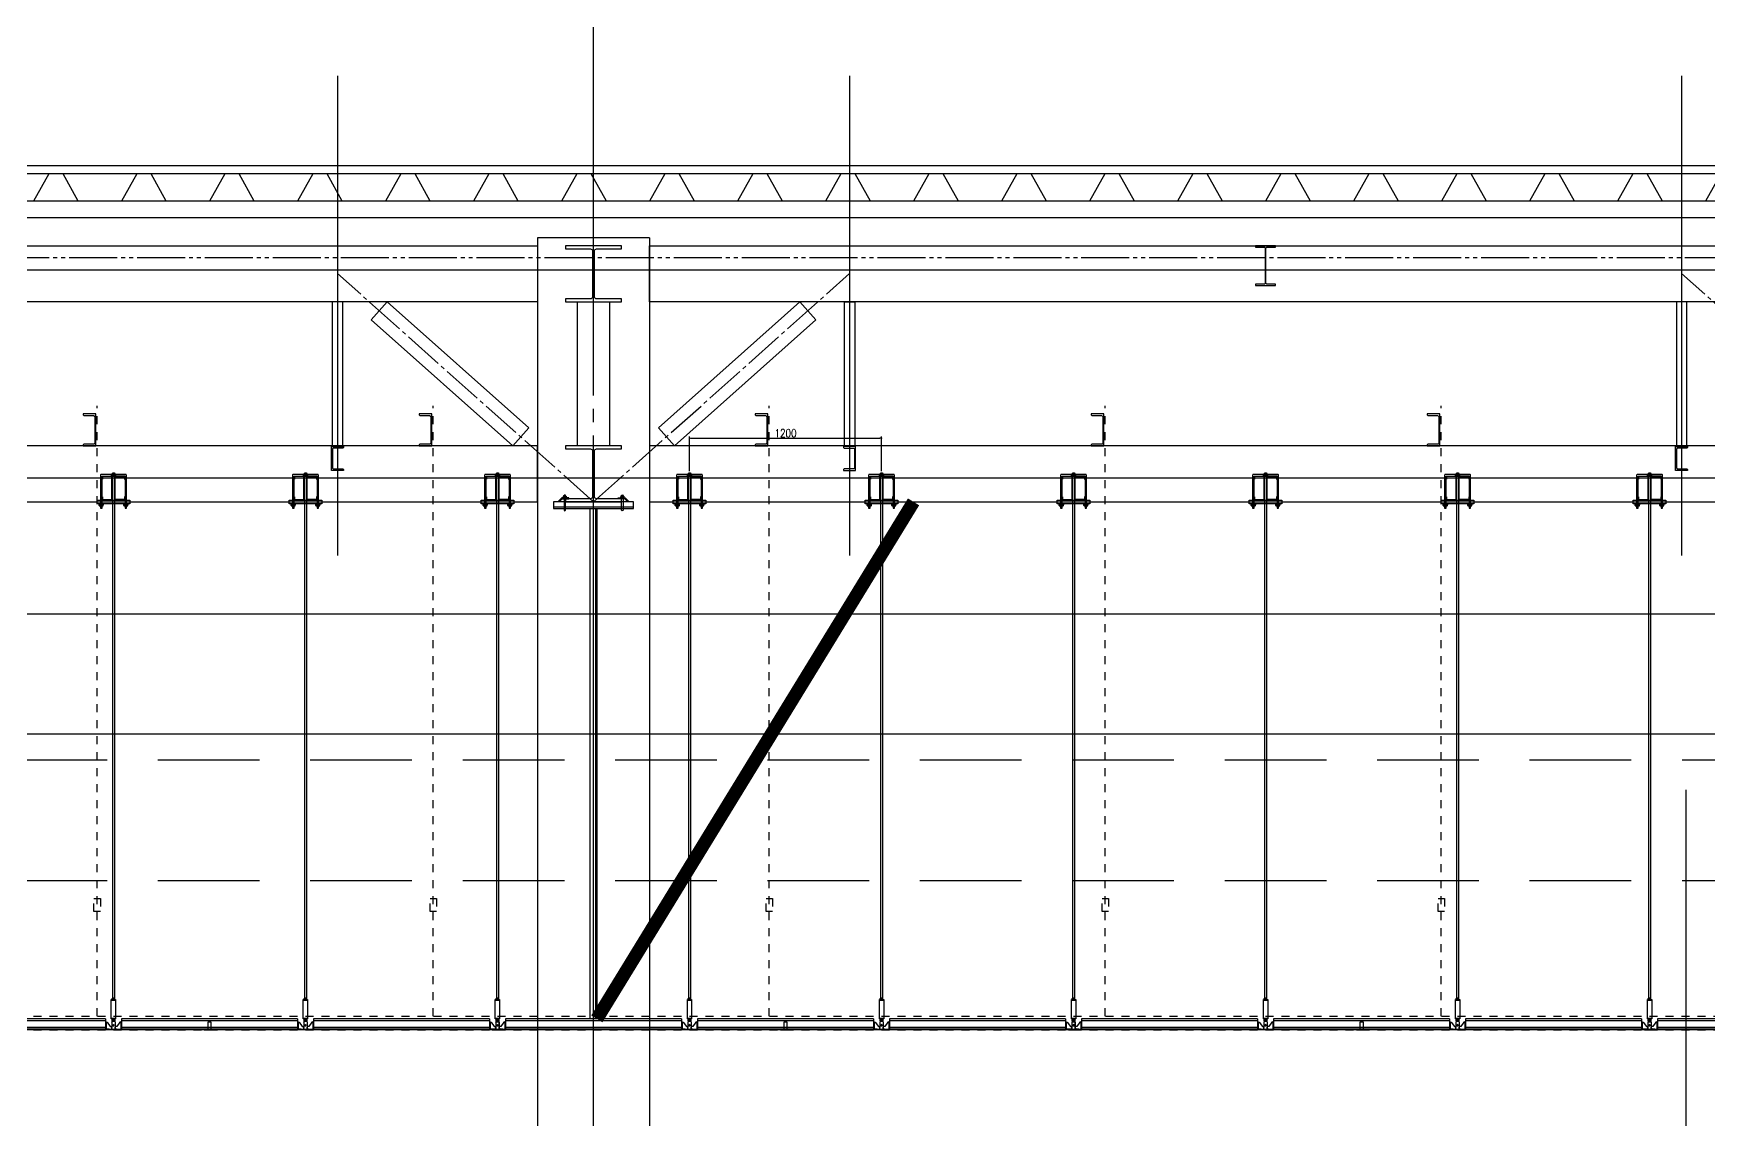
# Model space of a CAD drawing. Header units: millimetres. Extents: x -32710 to 654186, y -254124 to 420220.
# Drawn here: x 235700 to 246168, y 400639 to 407428 of the extents above; entities that cross this region are included whole.
import ezdxf
from ezdxf.xclip import XClip

# ---------------------------------------------------------------- set-up
doc = ezdxf.new("R2010")
doc.units = ezdxf.units.MM
doc.header["$LTSCALE"] = 1000
for name, pattern in [('TPH12-SEC-@E$0$CENTERK0', [0.65, 0.5, -0.05, 0.05, -0.05]), ('TPH12-SEC-@E$0$CENTERK5', [6.916, 6.667, -0.083, 0.083, -0.083]), ('TPH12-SEC-@E$0$DOTK1', [0.1, 0.05, -0.05]), ('TPH12-SEC-@E$0$PHANTOMK1', [1.415, 1, -0.083, 0.083, -0.083, 0.083, -0.083]), ('YFM1P-長$0$HIDDEN', [9.525, 6.35, -3.175]), ('YFSHI-02(E-LINE)$0$HIDDEN', [0.3, 0.2, -0.1])]:
    doc.linetypes.add(name, pattern=pattern)
for name, color, linetype in [('M-HVAC-CMDUCT', 150, 'Continuous'), ('TPH12-SEC-@E$0$$FFU', 252, 'TPH12-SEC-@E$0$DOTK1'), ('TPH12-SEC-@E$0$H-SIN', 252, 'TPH12-SEC-@E$0$CENTERK5'), ('TPH12-SEC-@E$0$HATCH', 252, 'Continuous'), ('TPH12-SEC-@E$0$SIAGE1', 252, 'Continuous'), ('TPH12-SEC-@E$0$SIAGE3', 252, 'Continuous'), ('TPH12-SEC-@E$0$STEEL2', 252, 'Continuous'), ('TPH12-SEC-@E$0$STEEL3', 252, 'Continuous'), ('TPH12-SEC-@E$0$SUGATA2', 252, 'Continuous'), ('TPH12-SEC-@E$0$SUGATA3', 252, 'Continuous'), ('YFM1P-長$0$M-FOUN', 252, 'Continuous'), ('YFSHI-02(E-LINE)$0$SH-DIM', 2, 'Continuous'), ('YFSHI-02(E-LINE)$0$SH-LINE-10', 10, 'Continuous'), ('YFSHI-02(E-LINE)$0$SH-LINE-130', 130, 'Continuous'), ('YFSHI-02(E-LINE)$0$SH-LINE-82', 82, 'Continuous')]:
    doc.layers.add(name, color=color, linetype=linetype)
doc.styles.add('YFSHI-02(E-LINE)$0$AA-TXT', font='simplex.shx', dxfattribs={"width": 0.8, "bigfont": 'CHINA.shx'})
doc.dimstyles.new('YFSHI-02(E-LINE)$0$20-dim', dxfattribs={"dimscale": 20, "dimtxt": 0.25, "dimasz": 0.1, "dimexe": 0.1, "dimexo": 0.1, "dimgap": 0.05, "dimtad": 1, "dimdec": 0, "dimlfac": 10, "dimdsep": 46, "dimtxsty": 'YFSHI-02(E-LINE)$0$AA-TXT', "dimblk": 'YFSHI-02(E-LINE)$0$_Dot', "dimcen": 2, "dimclrd": 256, "dimclre": 256, "dimclrt": 3, "dimadec": 0, "dimazin": 0, "dimtfac": 1, "dimtdec": 0, "dimtix": 1, "dimtmove": 2, "dimatfit": 3, "dimldrblk": 'YFSHI-02(E-LINE)$0$_Dot', "dimfxl": 1, "dimtvp": 1, "dimtolj": 1, "dimtzin": 0, "dimarcsym": 0})

# ---------------------------------------------------------------- blocks, each defined once
blk = doc.blocks.new('TPH12-SEC-@E')
at = {"layer": 'DEFPOINTS'}
for p, q in [((237600, 407164.1), (237600, 404164.1)), ((240800, 407164.1), (240800, 404164.1)), ((246000, 407164.1), (246000, 404164.1)), ((230800, 405950), (239200, 405950)), ((239200, 405950), (247600, 405950)), ((230800, 404650), (239200, 404650)), ((239200, 404650), (247600, 404650))]:
    blk.add_line(p, q, dxfattribs=at)
at = {"layer": 'TPH12-SEC-@E$0$$FFU'}
for p, q in [((236098, 401285), (236098, 405100)), ((238198, 401285), (238198, 405100)), ((240298, 401285), (240298, 405100)), ((242398, 401285), (242398, 405100)), ((244498, 401285), (244498, 405100)), ((180200, 401285), (268400, 401285)), ((180200, 401200), (268400, 401200))]:
    blk.add_line(p, q, dxfattribs=at)
for points in [[(236078, 401940), (236078, 402020), (236078, 402020), (236118, 402020), (236118, 401940)], [(238178, 401940), (238178, 402020), (238178, 402020), (238218, 402020), (238218, 401940)], [(240278, 401940), (240278, 402020), (240278, 402020), (240318, 402020), (240318, 401940)], [(242378, 401940), (242378, 402020), (242378, 402020), (242418, 402020), (242418, 401940)], [(244478, 401940), (244478, 402020), (244478, 402020), (244518, 402020), (244518, 401940)], [(236767.5, 401200), (236832.5, 401200), (236832.5, 401203), (236811, 401203), (236811, 401248), (236789, 401248), (236789, 401203), (236767.5, 401203)], [(238567.5, 401200), (238632.5, 401200), (238632.5, 401203), (238611, 401203), (238611, 401248), (238589, 401248), (238589, 401203), (238567.5, 401203)], [(240367.5, 401200), (240432.5, 401200), (240432.5, 401203), (240411, 401203), (240411, 401248), (240389, 401248), (240389, 401203), (240367.5, 401203)], [(242167.5, 401200), (242232.5, 401200), (242232.5, 401203), (242211, 401203), (242211, 401248), (242189, 401248), (242189, 401203), (242167.5, 401203)], [(243967.5, 401200), (244032.5, 401200), (244032.5, 401203), (244011, 401203), (244011, 401248), (243989, 401248), (243989, 401203), (243967.5, 401203)], [(245767.5, 401200), (245832.5, 401200), (245832.5, 401203), (245811, 401203), (245811, 401248), (245789, 401248), (245789, 401203), (245767.5, 401203)]]:
    blk.add_lwpolyline(points, close=True, dxfattribs=at)
at = {"layer": 'TPH12-SEC-@E$0$H-SIN'}
blk.add_line((239200, 377500), (239200, 414000), dxfattribs=at)
at = {"layer": 'TPH12-SEC-@E$0$HATCH'}
for points in [[(237811.3, 405638.1), (238694.9, 404850), (238794.7, 404961.9), (237911.1, 405750)], [(240588.7, 405638.1), (239705.1, 404850), (239605.3, 404961.9), (240488.9, 405750)]]:
    blk.add_lwpolyline(points, close=True, dxfattribs=at)
at = {"layer": 'TPH12-SEC-@E$0$SIAGE1'}
for points in [[(236250, 406380), (235980, 406380), (235885, 406550), (235795, 406550), (235700, 406380)], [(236800, 406380), (236530, 406380), (236435, 406550), (236345, 406550), (236250, 406380)], [(237350, 406380), (237080, 406380), (236985, 406550), (236895, 406550), (236800, 406380)], [(237900, 406380), (237630, 406380), (237535, 406550), (237445, 406550), (237350, 406380)], [(238450, 406380), (238180, 406380), (238085, 406550), (237995, 406550), (237900, 406380)], [(239000, 406380), (238730, 406380), (238635, 406550), (238545, 406550), (238450, 406380)], [(239550, 406380), (239280, 406380), (239185, 406550), (239095, 406550), (239000, 406380)], [(240100, 406380), (239830, 406380), (239735, 406550), (239645, 406550), (239550, 406380)], [(240650, 406380), (240380, 406380), (240285, 406550), (240195, 406550), (240100, 406380)], [(241200, 406380), (240930, 406380), (240835, 406550), (240745, 406550), (240650, 406380)], [(241750, 406380), (241480, 406380), (241385, 406550), (241295, 406550), (241200, 406380)], [(242300, 406380), (242030, 406380), (241935, 406550), (241845, 406550), (241750, 406380)], [(242850, 406380), (242580, 406380), (242485, 406550), (242395, 406550), (242300, 406380)], [(243400, 406380), (243130, 406380), (243035, 406550), (242945, 406550), (242850, 406380)], [(243950, 406380), (243680, 406380), (243585, 406550), (243495, 406550), (243400, 406380)], [(244500, 406380), (244230, 406380), (244135, 406550), (244045, 406550), (243950, 406380)], [(245050, 406380), (244780, 406380), (244685, 406550), (244595, 406550), (244500, 406380)], [(245600, 406380), (245330, 406380), (245235, 406550), (245145, 406550), (245050, 406380)], [(246150, 406380), (245880, 406380), (245785, 406550), (245695, 406550), (245600, 406380)], [(246700, 406380), (246430, 406380), (246335, 406550), (246245, 406550), (246150, 406380)]]:
    blk.add_lwpolyline(points, dxfattribs=at)
at = {"layer": 'TPH12-SEC-@E$0$SIAGE3'}
blk.add_line((272935, 406380), (180300, 406380), dxfattribs=at)
at = {"layer": 'TPH12-SEC-@E$0$STEEL2'}
for points in [[(239375, 406100), (239025, 406100), (239025, 406081), (239181, 406081, -0.4142136), (239194, 406068), (239194, 405782, -0.4142136), (239181, 405769), (239025, 405769), (239025, 405750), (239375, 405750), (239375, 405769), (239219, 405769, -0.4142136), (239206, 405782), (239206, 406068, -0.4142136), (239219, 406081), (239375, 406081)], [(243462, 406100), (243338, 406100), (243338, 406092), (243389.5, 406092, -0.4142136), (243397.5, 406084), (243397.5, 405868, -0.4142136), (243389.5, 405860), (243338, 405860), (243338, 405852), (243462, 405852), (243462, 405860), (243410.5, 405860, -0.4142136), (243402.5, 405868), (243402.5, 406084, -0.4142136), (243410.5, 406092), (243462, 406092)], [(236090, 405050), (236010, 405050), (236010, 405046.5, 0.4142136), (236017.5, 405039), (236075, 405039, -0.4142136), (236082.5, 405031.5), (236082.5, 404868.5, -0.4142136), (236075, 404861), (236017.5, 404861, 0.4142136), (236010, 404853.5), (236010, 404850), (236090, 404850)], [(238190, 405050), (238110, 405050), (238110, 405046.5, 0.4142136), (238117.5, 405039), (238175, 405039, -0.4142136), (238182.5, 405031.5), (238182.5, 404868.5, -0.4142136), (238175, 404861), (238117.5, 404861, 0.4142136), (238110, 404853.5), (238110, 404850), (238190, 404850)], [(240290, 405050), (240210, 405050), (240210, 405046.5, 0.4142136), (240217.5, 405039), (240275, 405039, -0.4142136), (240282.5, 405031.5), (240282.5, 404868.5, -0.4142136), (240275, 404861), (240217.5, 404861, 0.4142136), (240210, 404853.5), (240210, 404850), (240290, 404850)], [(242390, 405050), (242310, 405050), (242310, 405046.5, 0.4142136), (242317.5, 405039), (242375, 405039, -0.4142136), (242382.5, 405031.5), (242382.5, 404868.5, -0.4142136), (242375, 404861), (242317.5, 404861, 0.4142136), (242310, 404853.5), (242310, 404850), (242390, 404850)], [(244490, 405050), (244410, 405050), (244410, 405046.5, 0.4142136), (244417.5, 405039), (244475, 405039, -0.4142136), (244482.5, 405031.5), (244482.5, 404868.5, -0.4142136), (244475, 404861), (244417.5, 404861, 0.4142136), (244410, 404853.5), (244410, 404850), (244490, 404850)], [(237562.5, 404846), (237637.5, 404846), (237637.5, 404842.5, -0.4142136), (237631, 404836), (237575.5, 404836, 0.4142136), (237569, 404829.5), (237569, 404712.5, 0.4142136), (237575.5, 404706), (237631, 404706, -0.4142136), (237637.5, 404699.5), (237637.5, 404696), (237562.5, 404696)], [(239375, 404850), (239025, 404850), (239025, 404831), (239181, 404831, -0.4142136), (239194, 404818), (239194, 404532, -0.4142136), (239181, 404519), (239025, 404519), (239025, 404500), (239375, 404500), (239375, 404519), (239219, 404519, -0.4142136), (239206, 404532), (239206, 404818, -0.4142136), (239219, 404831), (239375, 404831)], [(240837.5, 404846), (240762.5, 404846), (240762.5, 404842.5, 0.4142136), (240769, 404836), (240824.5, 404836, -0.4142136), (240831, 404829.5), (240831, 404712.5, -0.4142136), (240824.5, 404706), (240769, 404706, 0.4142136), (240762.5, 404699.5), (240762.5, 404696), (240837.5, 404696)], [(245962.5, 404846), (246037.5, 404846), (246037.5, 404842.5, -0.4142136), (246031, 404836), (245975.5, 404836, 0.4142136), (245969, 404829.5), (245969, 404712.5, 0.4142136), (245975.5, 404706), (246031, 404706, -0.4142136), (246037.5, 404699.5), (246037.5, 404696), (245962.5, 404696)]]:
    blk.add_lwpolyline(points, format="xyb", close=True, dxfattribs=at)
at = {"layer": 'TPH12-SEC-@E$0$STEEL3'}
for p, q in [((238850, 406150), (238850, 396700)), ((239550, 406150), (238850, 406150)), ((239550, 406150), (239550, 396700))]:
    blk.add_line(p, q, dxfattribs=at)
at = {"layer": 'TPH12-SEC-@E$0$STEEL3', "linetype": 'TPH12-SEC-@E$0$PHANTOMK1', "ltscale": 0.3}
for p, q in [((239194, 406025), (235002.5, 406025)), ((243397.5, 406025), (239206, 406025)), ((247594, 406025), (243402.5, 406025))]:
    blk.add_line(p, q, dxfattribs=at)
at = {"layer": 'TPH12-SEC-@E$0$STEEL3', "linetype": 'TPH12-SEC-@E$0$CENTERK0', "ltscale": 0.5}
for p, q in [((239200, 404500), (237600, 405927)), ((239200, 404500), (240800, 405927)), ((247600, 404500), (246000, 405927))]:
    blk.add_line(p, q, dxfattribs=at)
at = {"layer": 'TPH12-SEC-@E$0$STEEL3'}
for points in [[(238850, 405750), (222750, 405750), (222750, 406100), (238850, 406100)], [(255650, 405750), (239550, 405750), (239550, 406100), (255650, 406100)], [(237632.5, 404850), (237632.5, 405750), (237567.5, 405750), (237567.5, 404850)], [(239100, 404850), (239100, 405750), (239300, 405750), (239300, 404850)], [(240767.5, 404850), (240767.5, 405750), (240832.5, 405750), (240832.5, 404850)], [(246032.5, 404850), (246032.5, 405750), (245967.5, 405750), (245967.5, 404850)], [(238850, 404850), (222750, 404850), (222750, 404500), (238850, 404500)], [(255650, 404850), (239550, 404850), (239550, 404500), (255650, 404500)]]:
    blk.add_lwpolyline(points, close=True, dxfattribs=at)
at = {"layer": 'TPH12-SEC-@E$0$SUGATA2'}
blk.add_line((272950, 406275), (180300, 406275), dxfattribs=at)
at = {"layer": 'TPH12-SEC-@E$0$SUGATA3'}
for p, q in [((272800, 406600), (180865, 406600)), ((272800, 406550), (180865, 406550))]:
    blk.add_line(p, q, dxfattribs=at)
blk = doc.blocks.new('YFSHI-02(E-LINE)$0$CEILING-A')
for p, q in [((-110, 6.8), (-110, 0)), ((-110, 6.8), (0, 6.8)), ((-110, 5.6), (0, 5.6)), ((-110, 1.5), (0, 1.5)), ((-110, 0.3), (0, 0.3)), ((-110, 0), (0, 0)), ((0, 6.8), (0, 0))]:
    blk.add_line(p, q)
blk = doc.blocks.new('YFSHI-02(E-LINE)$0$1')
for p, q in [((0.45, 5.1), (0, 5.1)), ((0, 5.1), (0, 0)), ((9.4, 0.33), (0, 0.33)), ((0, 0.25), (5.68, 0.25)), ((0, 0), (10, 0)), ((0.45, 4.8), (0.45, 5.1)), ((0.45, 4.8), (1.05, 4.8)), ((0.45, 4.8), (0.45, 0.28)), ((1.05, 4.8), (3, 2.05)), ((2.2, 0), (5, 0)), ((3, 2.05), (3.95, 2.05)), ((3.95, 1.55), (3.75, 0.88)), ((3.75, 0.88), (3.95, 0.88)), ((3.75, 0.88), (3.75, 0.25)), ((3.95, 4.8), (3.95, 2.05)), ((3.95, 2.05), (3.95, 1.55)), ((3.95, 0.88), (3.95, 1.55)), ((3.95, 0.88), (3.95, 0.45)), ((4.25, 5.1), (5.75, 5.1)), ((10, 0.25), (4.32, 0.25)), ((6.05, 4.8), (6.05, 2.05)), ((7, 2.05), (6.05, 2.05)), ((6.05, 2.05), (6.05, 1.55)), ((6.05, 1.55), (6.25, 0.88)), ((6.05, 0.88), (6.05, 1.55)), ((6.25, 0.88), (6.05, 0.88)), ((6.05, 0.88), (6.05, 0.45)), ((6.25, 0.88), (6.25, 0.25)), ((8.95, 4.8), (7, 2.05)), ((7.8, 0.33), (10, 0.33)), ((9.55, 4.8), (8.95, 4.8)), ((9.55, 4.8), (9.55, 5.1)), ((9.55, 5.1), (10, 5.1)), ((9.55, 4.8), (9.55, 0.33)), ((10, 5.1), (10, 0))]:
    blk.add_line(p, q)
blk.add_lwpolyline([(4.3, 5.1), (4.3, 5.4, 0.4142136), (4.2, 5.5), (3.96, 5.5, -0.4142136), (3.94, 5.52), (3.94, 6.76, -0.4142136), (3.98, 6.8), (4.46, 6.8, -0.4142136), (4.5, 6.76), (4.5, 6.42, -0.4142136), (4.48, 6.4), (4.18, 6.4, 0.4142136), (4.16, 6.38), (4.16, 5.8, 0.4142136), (4.26, 5.7), (5.74, 5.7, 0.4142136), (5.84, 5.8), (5.84, 6.38, 0.4142136), (5.82, 6.4), (5.52, 6.4, -0.4142136), (5.5, 6.42), (5.5, 6.76, -0.4142136), (5.54, 6.8), (6.02, 6.8, -0.4142136), (6.06, 6.76), (6.06, 5.52, -0.4142136), (6.04, 5.5), (5.8, 5.5, 0.4142136), (5.7, 5.4), (5.7, 5.1)], format="xyb")
blk.add_lwpolyline([(4.52, 5.5, 0.4142136), (4.42, 5.4), (4.42, 5.2, 0.4142136), (4.52, 5.1), (5.48, 5.1, 0.4142136), (5.58, 5.2), (5.58, 5.4, 0.4142136), (5.48, 5.5)], format="xyb", close=True)
blk.add_circle((5, 2.8), 0.41)
for centre, radius, start, end in [((3.75, 0.45), 0.2, 270, 0), ((4.25, 4.8), 0.3, 90, 180), ((5.75, 4.8), 0.3, 0, 90), ((6.25, 0.45), 0.2, 180, 270)]:
    blk.add_arc(centre, radius, start, end)
blk = doc.blocks.new('YFSHI-02(E-LINE)$0$A$C98cb83c3')
at = {"layer": 'YFSHI-02(E-LINE)$0$SH-LINE-10'}
for p, q in [((118, 3404), (85, 3404)), ((85, 3402), (85, 3404)), ((118, 3402), (85, 3402)), ((89, 3413), (89, 3405)), ((89, 3413), (89, 3405)), ((113, 3414), (90, 3414)), ((113, 3414), (90, 3414)), ((92, 3414), (90, 3414)), ((92, 3414), (90, 3414)), ((92, 3405), (90, 3405)), ((92, 3405), (90, 3405)), ((113, 3404), (90, 3404)), ((95, 3413), (95, 3405)), ((95, 3413), (95, 3405)), ((105, 3414), (98, 3414)), ((105, 3414), (98, 3414)), ((105, 3405), (98, 3405)), ((105, 3405), (98, 3405)), ((109, 3413), (109, 3405)), ((109, 3413), (109, 3405)), ((111, 3414), (113, 3414)), ((111, 3414), (113, 3414)), ((111, 3405), (113, 3405)), ((111, 3405), (113, 3405)), ((114, 3413), (114, 3405)), ((114, 3413), (114, 3405)), ((118, 3402), (118, 3404)), ((8, 3228), (42, 3228)), ((8, 3228), (8, 3226)), ((8, 3226), (42, 3226)), ((12, 3218), (12, 3225)), ((12, 3218), (12, 3225)), ((13, 3226), (37, 3226)), ((16, 3226), (13, 3226)), ((16, 3226), (13, 3226)), ((16, 3217), (13, 3217)), ((16, 3217), (13, 3217)), ((13, 3216), (37, 3216)), ((13, 3216), (37, 3216)), ((18, 3218), (18, 3225)), ((18, 3218), (18, 3225)), ((21, 3226), (29, 3226)), ((21, 3226), (29, 3226)), ((21, 3217), (29, 3217)), ((21, 3217), (29, 3217)), ((32, 3218), (32, 3225)), ((32, 3218), (32, 3225)), ((34, 3226), (37, 3226)), ((34, 3226), (37, 3226)), ((34, 3217), (37, 3217)), ((34, 3217), (37, 3217)), ((38, 3218), (38, 3225)), ((38, 3218), (38, 3225)), ((42, 3228), (42, 3226)), ((162, 3228), (195, 3228)), ((162, 3228), (162, 3226)), ((162, 3226), (195, 3226)), ((166, 3218), (166, 3225)), ((166, 3218), (166, 3225)), ((167, 3226), (190, 3226)), ((169, 3226), (167, 3226)), ((169, 3226), (167, 3226)), ((169, 3217), (167, 3217)), ((169, 3217), (167, 3217)), ((167, 3216), (190, 3216)), ((167, 3216), (190, 3216)), ((172, 3218), (172, 3225)), ((172, 3218), (172, 3225)), ((175, 3226), (182, 3226)), ((175, 3226), (182, 3226)), ((175, 3217), (182, 3217)), ((175, 3217), (182, 3217)), ((185, 3218), (185, 3225)), ((185, 3218), (185, 3225)), ((188, 3226), (190, 3226)), ((188, 3226), (190, 3226)), ((188, 3217), (190, 3217)), ((188, 3217), (190, 3217)), ((191, 3218), (191, 3225)), ((191, 3218), (191, 3225)), ((195, 3228), (195, 3226)), ((88, 130), (115, 130)), ((88, 130), (115, 130)), ((88, 9), (88, 130)), ((88, 9), (88, 130)), ((88, 130), (115, 130)), ((93, 130), (93, 137)), ((93, 130), (93, 137)), ((94, 138), (110, 138)), ((94, 138), (110, 138)), ((96, 138), (94, 138)), ((96, 138), (94, 138)), ((94, 130), (110, 130)), ((94, 130), (110, 130)), ((96, 130), (94, 130)), ((96, 130), (94, 130)), ((98, 130), (98, 137)), ((98, 130), (98, 137)), ((100, 138), (103, 138)), ((100, 130), (103, 130)), ((100, 130), (103, 130)), ((106, 130), (106, 137)), ((106, 130), (106, 137)), ((107, 138), (110, 138)), ((107, 138), (110, 138)), ((107, 130), (110, 130)), ((107, 130), (110, 130)), ((110, 130), (110, 137)), ((110, 130), (110, 137)), ((115, 130), (115, 9)), ((115, 130), (115, 9)), ((115, 9), (88, 9)), ((115, 9), (88, 9)), ((94, 0), (94, 4)), ((110, 4), (94, 4)), ((110, 0), (94, 0)), ((95, 0), (95, 4)), ((97, 4), (97, 5)), ((106, 5), (97, 5)), ((98, 5), (98, 9)), ((98, 0), (98, 4)), ((106, 5), (106, 9)), ((106, 4), (106, 5)), ((110, 0), (110, 4))]:
    blk.add_line(p, q, dxfattribs=at)
blk.add_lwpolyline([(174, 3202), (183, 3202), (183, 3228), (183, 3407, 0.414214), (178, 3412), (25, 3412, 0.414214), (20, 3407), (20, 3202), (30, 3202), (30, 3402), (174, 3402)], format="xyb", close=True, dxfattribs=at)
for points in [[(107, 138), (97, 138), (97, 3422), (107, 3422)], [(0, 3252), (204, 3252), (204, 3228), (0, 3228)]]:
    blk.add_lwpolyline(points, close=True, dxfattribs=at)
for points in [[(88, 126), (115, 126)], [(88, 126), (115, 126)], [(88, 13), (115, 13)], [(88, 13), (115, 13)]]:
    blk.add_lwpolyline(points, dxfattribs=at)
for centre, radius, start, end in [((91, 3412), 2.02, 111.8965, 149.5654), ((91, 3412), 2.02, 111.8965, 149.5654), ((91, 3412), 2.1, 120.5681, 163.207), ((91, 3412), 2.1, 120.5681, 163.207), ((91, 3406), 2.02, 210.4346, 248.1035), ((91, 3406), 2.02, 210.4346, 248.1035), ((91, 3406), 2.1, 196.793, 239.4319), ((91, 3406), 2.1, 196.793, 239.4319), ((91, 3406), 8.18, 61.7885, 80.1123), ((91, 3406), 8.18, 61.7885, 80.1123), ((91, 3413), 8.18, 279.8877, 298.2115), ((91, 3413), 8.18, 279.8877, 298.2115), ((99, 3404), 9.43, 94.1532, 114.8761), ((99, 3404), 9.43, 94.1532, 114.8761), ((99, 3414), 9.43, 245.1239, 265.8468), ((99, 3414), 9.43, 245.1239, 265.8468), ((105, 3404), 9.43, 65.1239, 85.8468), ((105, 3404), 9.43, 65.1239, 85.8468), ((105, 3414), 9.43, 274.1532, 294.8761), ((105, 3414), 9.43, 274.1532, 294.8761), ((112, 3406), 8.18, 99.8877, 118.2115), ((112, 3406), 8.18, 99.8877, 118.2115), ((112, 3413), 8.18, 241.7885, 260.1123), ((112, 3413), 8.18, 241.7885, 260.1123), ((113, 3412), 2.02, 30.4346, 68.1035), ((112, 3412), 2.1, 16.793, 59.4319), ((112, 3412), 2.1, 16.793, 59.4319), ((113, 3412), 2.02, 30.4346, 68.1035), ((112, 3406), 2.1, 300.5681, 343.207), ((113, 3406), 2.02, 291.8965, 329.5654), ((113, 3406), 2.02, 291.8965, 329.5654), ((112, 3406), 2.1, 300.5681, 343.207), ((14, 3225), 2.1, 120.5681, 163.207), ((14, 3224), 2.02, 111.8965, 149.5654), ((14, 3224), 2.02, 111.8965, 149.5654), ((14, 3225), 2.1, 120.5681, 163.207), ((14, 3219), 2.02, 210.4346, 248.1035), ((14, 3218), 2.1, 196.793, 239.4319), ((14, 3218), 2.1, 196.793, 239.4319), ((14, 3219), 2.02, 210.4346, 248.1035), ((14, 3218), 8.18, 61.7885, 80.1123), ((14, 3218), 8.18, 61.7885, 80.1123), ((14, 3225), 8.18, 279.8877, 298.2115), ((14, 3225), 8.18, 279.8877, 298.2115), ((22, 3217), 9.43, 94.1532, 114.8761), ((22, 3217), 9.43, 94.1532, 114.8761), ((22, 3226), 9.43, 245.1239, 265.8468), ((22, 3226), 9.43, 245.1239, 265.8468), ((28, 3217), 9.43, 65.1239, 85.8468), ((28, 3217), 9.43, 65.1239, 85.8468), ((28, 3226), 9.43, 274.1532, 294.8761), ((28, 3226), 9.43, 274.1532, 294.8761), ((36, 3218), 8.18, 99.8877, 118.2115), ((36, 3218), 8.18, 99.8877, 118.2115), ((36, 3225), 8.18, 241.7885, 260.1123), ((36, 3225), 8.18, 241.7885, 260.1123), ((36, 3224), 2.02, 30.4346, 68.1035), ((36, 3224), 2.02, 30.4346, 68.1035), ((36, 3225), 2.1, 16.793, 59.4319), ((36, 3225), 2.1, 16.793, 59.4319), ((36, 3219), 2.02, 291.8965, 329.5654), ((36, 3219), 2.02, 291.8965, 329.5654), ((36, 3218), 2.1, 300.5681, 343.207), ((36, 3218), 2.1, 300.5681, 343.207), ((168, 3225), 2.1, 120.5681, 163.207), ((168, 3224), 2.02, 111.8965, 149.5654), ((168, 3224), 2.02, 111.8965, 149.5654), ((168, 3225), 2.1, 120.5681, 163.207), ((168, 3219), 2.02, 210.4346, 248.1035), ((168, 3218), 2.1, 196.793, 239.4319), ((168, 3218), 2.1, 196.793, 239.4319), ((168, 3219), 2.02, 210.4346, 248.1035), ((168, 3218), 8.18, 61.7885, 80.1123), ((168, 3218), 8.18, 61.7885, 80.1123), ((168, 3225), 8.18, 279.8877, 298.2115), ((168, 3225), 8.18, 279.8877, 298.2115), ((176, 3217), 9.43, 94.1532, 114.8761), ((176, 3217), 9.43, 94.1532, 114.8761), ((176, 3226), 9.43, 245.1239, 265.8468), ((176, 3226), 9.43, 245.1239, 265.8468), ((181, 3217), 9.43, 65.1239, 85.8468), ((181, 3217), 9.43, 65.1239, 85.8468), ((181, 3226), 9.43, 274.1532, 294.8761), ((181, 3226), 9.43, 274.1532, 294.8761), ((189, 3218), 8.18, 99.8877, 118.2115), ((189, 3218), 8.18, 99.8877, 118.2115), ((189, 3225), 8.18, 241.7885, 260.1123), ((189, 3225), 8.18, 241.7885, 260.1123), ((189, 3224), 2.02, 30.4346, 68.1035), ((189, 3224), 2.02, 30.4346, 68.1035), ((189, 3225), 2.1, 16.793, 59.4319), ((189, 3225), 2.1, 16.793, 59.4319), ((189, 3219), 2.02, 291.8965, 329.5654), ((189, 3219), 2.02, 291.8965, 329.5654), ((189, 3218), 2.1, 300.5681, 343.207), ((189, 3218), 2.1, 300.5681, 343.207), ((95, 137), 1.46, 120.5681, 163.207), ((94, 137), 1.4, 111.8965, 149.5654), ((94, 137), 1.4, 111.8965, 149.5654), ((95, 137), 1.46, 120.5681, 163.207), ((95, 131), 1.46, 196.793, 239.4319), ((94, 131), 1.4, 210.4346, 248.1035), ((94, 131), 1.4, 210.4346, 248.1035), ((95, 131), 1.46, 196.793, 239.4319), ((95, 132), 5.67, 61.7885, 80.1123), ((95, 132), 5.67, 61.7885, 80.1123), ((95, 135), 5.67, 279.8877, 298.2115), ((95, 135), 5.67, 279.8877, 298.2115), ((101, 131), 6.54, 94.1532, 114.8761), ((101, 131), 6.54, 94.1532, 114.8761), ((101, 136), 6.54, 245.1239, 265.8468), ((101, 136), 6.54, 245.1239, 265.8468), ((103, 131), 6.54, 65.1239, 85.8468), ((103, 131), 6.54, 65.1239, 85.8468), ((103, 136), 6.54, 274.1532, 294.8761), ((103, 136), 6.54, 274.1532, 294.8761), ((108, 132), 5.67, 99.8877, 118.2115), ((108, 132), 5.67, 99.8877, 118.2115), ((108, 135), 5.67, 241.7885, 260.1123), ((108, 135), 5.67, 241.7885, 260.1123), ((109, 137), 1.46, 16.793, 59.4319), ((109, 137), 1.4, 30.4346, 68.1035), ((109, 137), 1.4, 30.4346, 68.1035), ((109, 137), 1.46, 16.793, 59.4319), ((109, 131), 1.46, 300.5681, 343.207), ((109, 131), 1.4, 291.8965, 329.5654), ((109, 131), 1.4, 291.8965, 329.5654), ((109, 131), 1.46, 300.5681, 343.207), ((99, 2), 5.76, 157.8828, 180.1952), ((99, 2), 5.76, 179.8048, 202.1172), ((108, 2), 2.29, 356.5141, 63.2222), ((108, 2), 2.29, 356.5141, 63.2222), ((108, 2), 2.29, 296.7778, 3.4859), ((110, 4), 0.2, 0, 90), ((110, 0), 0.0625, 270, 0)]:
    blk.add_arc(centre, radius, start, end, dxfattribs=at)
at = {"layer": 'YFSHI-02(E-LINE)$0$SH-LINE-130'}
for points in [[(92, 3255), (92, 3399), (33, 3399), (33, 3382), (30, 3382), (30, 3402), (95, 3402), (95, 3252), (30, 3252), (30, 3272), (33, 3272), (33, 3255)], [(112, 3255), (112, 3399), (171, 3399), (171, 3382), (174, 3382), (174, 3402), (109, 3402), (109, 3252), (174, 3252), (174, 3272), (171, 3272), (171, 3255)]]:
    blk.add_lwpolyline(points, close=True, dxfattribs=at)
blk = doc.blocks.new('YFSHI-02(E-LINE)$0$_Dot')
at = {"color": 0, "linetype": 'ByBlock', "lineweight": -2}
blk.add_line((-0.5, 0), (-1, 0), dxfattribs=at)
at = {"color": 0, "linetype": 'ByBlock', "const_width": 0.5}
blk.add_lwpolyline([(-0.25, 0, 1), (0.25, 0, 1)], format="xyb", close=True, dxfattribs=at)
blk = doc.blocks.new('*D2899')
at = {"layer": 'DEFPOINTS', "color": 0, "transparency": 16777216}
for p in [(241000, 404899), (239800, 404681), (241000, 404681)]:
    blk.add_point(p, dxfattribs=at)
at = {"layer": 'YFSHI-02(E-LINE)$0$SH-DIM', "lineweight": -2, "transparency": 16777216}
for p, q in [((239800, 404691), (239800, 404909)), ((241000, 404691), (241000, 404909)), ((239810, 404899), (240990, 404899))]:
    blk.add_line(p, q, dxfattribs=at)
at = {"layer": 'YFSHI-02(E-LINE)$0$SH-DIM', "lineweight": -2, "transparency": 16777216, "xscale": 10, "yscale": 10, "zscale": 10, "rotation": 180}
blk.add_blockref('YFSHI-02(E-LINE)$0$_Dot', (239800, 404899), dxfattribs=at)
at = {"layer": 'YFSHI-02(E-LINE)$0$SH-DIM', "lineweight": -2, "transparency": 16777216, "xscale": 10, "yscale": 10, "zscale": 10}
blk.add_blockref('YFSHI-02(E-LINE)$0$_Dot', (241000, 404899), dxfattribs=at)
at = {"layer": 'YFSHI-02(E-LINE)$0$SH-DIM', "color": 3, "transparency": 16777216, "insert": (240400, 404929), "char_height": 50, "attachment_point": 5, "style": 'YFSHI-02(E-LINE)$0$AA-TXT'}
blk.add_mtext('\\A1;1200', dxfattribs=at)
blk = doc.blocks.new('*D2898')
at = {"layer": 'DEFPOINTS', "color": 0, "transparency": 16777216}
for p in [(241000, 404899), (239800, 404681), (241000, 404681)]:
    blk.add_point(p, dxfattribs=at)
at = {"layer": 'YFSHI-02(E-LINE)$0$SH-DIM', "lineweight": -2, "transparency": 16777216}
for p, q in [((239800, 404691), (239800, 404909)), ((241000, 404691), (241000, 404909)), ((239810, 404899), (240990, 404899))]:
    blk.add_line(p, q, dxfattribs=at)
at = {"layer": 'YFSHI-02(E-LINE)$0$SH-DIM', "lineweight": -2, "transparency": 16777216, "xscale": 10, "yscale": 10, "zscale": 10, "rotation": 180}
blk.add_blockref('YFSHI-02(E-LINE)$0$_Dot', (239800, 404899), dxfattribs=at)
at = {"layer": 'YFSHI-02(E-LINE)$0$SH-DIM', "lineweight": -2, "transparency": 16777216, "xscale": 10, "yscale": 10, "zscale": 10}
blk.add_blockref('YFSHI-02(E-LINE)$0$_Dot', (241000, 404899), dxfattribs=at)
at = {"layer": 'YFSHI-02(E-LINE)$0$SH-DIM', "color": 3, "transparency": 16777216, "insert": (240400, 404929), "char_height": 50, "attachment_point": 5, "style": 'YFSHI-02(E-LINE)$0$AA-TXT'}
blk.add_mtext('\\A1;1200', dxfattribs=at)
blk = doc.blocks.new('YFM1P-長')
at = {"layer": 'YFM1P-長$0$M-FOUN', "color": 252, "linetype": 'YFM1P-長$0$HIDDEN', "ltscale": 0.1}
for p, q in [((270450, 402885), (47650, 402885)), ((270450, 402130), (47650, 402130))]:
    blk.add_line(p, q, dxfattribs=at)
at = {"layer": 'YFM1P-長$0$M-FOUN', "color": 1}
for p, q in [((246027.6, 396700), (246027.6, 402700)), ((270450, 401200), (47650, 401200))]:
    blk.add_line(p, q, dxfattribs=at)
blk = doc.blocks.new('YFSHI-02(E-LINE)')
at = {"layer": 'YFSHI-02(E-LINE)$0$SH-LINE-10'}
for p, q in [((239007.3, 404525), (239007.3, 404526.8)), ((239007.3, 404526.8), (239033.2, 404526.8)), ((239007.3, 404525), (239007.3, 404526.8)), ((239007.3, 404526.8), (239033.2, 404526.8)), ((239007.3, 404525), (239033.2, 404525)), ((239007.3, 404525), (239033.2, 404525)), ((239010.7, 404534.5), (239010.7, 404527.9)), ((239010.7, 404534.5), (239010.7, 404527.9)), ((239010.7, 404534.5), (239010.7, 404527.9)), ((239010.7, 404534.5), (239010.7, 404527.9)), ((239011.5, 404535.6), (239029, 404535.6)), ((239011.5, 404535.6), (239029, 404535.6)), ((239011.5, 404535.6), (239029, 404535.6)), ((239011.5, 404535.6), (239029, 404535.6)), ((239013.7, 404535.3), (239011.5, 404535.3)), ((239013.7, 404535.3), (239011.5, 404535.3)), ((239013.7, 404535.3), (239011.5, 404535.3)), ((239013.7, 404535.3), (239011.5, 404535.3)), ((239013.7, 404527.1), (239011.5, 404527.1)), ((239013.7, 404527.1), (239011.5, 404527.1)), ((239013.7, 404527.1), (239011.5, 404527.1)), ((239013.7, 404527.1), (239011.5, 404527.1)), ((239011.5, 404526.8), (239029, 404526.8)), ((239011.5, 404526.8), (239029, 404526.8)), ((239011.5, 404526.8), (239029, 404526.8)), ((239011.5, 404526.8), (239029, 404526.8)), ((239015.5, 404542), (239016, 404542.5)), ((239015.5, 404542), (239016, 404542.5)), ((239015.5, 404535.6), (239015.5, 404542)), ((239015.5, 404535.6), (239015.5, 404542)), ((239015.9, 404534.5), (239015.9, 404527.9)), ((239015.9, 404534.5), (239015.9, 404527.9)), ((239015.9, 404534.5), (239015.9, 404527.9)), ((239015.9, 404534.5), (239015.9, 404527.9)), ((239024.5, 404542.5), (239016, 404542.5)), ((239024.5, 404542.5), (239016, 404542.5)), ((239018.8, 404535.3), (239021.7, 404535.3)), ((239018.8, 404535.3), (239021.7, 404535.3)), ((239018.8, 404535.3), (239021.7, 404535.3)), ((239018.8, 404535.3), (239021.7, 404535.3)), ((239018.8, 404527.1), (239021.7, 404527.1)), ((239018.8, 404527.1), (239021.7, 404527.1)), ((239018.8, 404527.1), (239021.7, 404527.1)), ((239018.8, 404527.1), (239021.7, 404527.1)), ((239024.5, 404542.5), (239025, 404542)), ((239024.5, 404542.5), (239025, 404542)), ((239024.6, 404534.5), (239024.6, 404527.9)), ((239024.6, 404534.5), (239024.6, 404527.9)), ((239024.6, 404534.5), (239024.6, 404527.9)), ((239024.6, 404534.5), (239024.6, 404527.9)), ((239025, 404535.6), (239025, 404542)), ((239025, 404535.6), (239025, 404542)), ((239026.8, 404535.3), (239028.9, 404535.3)), ((239026.8, 404535.3), (239028.9, 404535.3)), ((239026.8, 404535.3), (239028.9, 404535.3)), ((239026.8, 404535.3), (239028.9, 404535.3)), ((239026.8, 404527.1), (239028.9, 404527.1)), ((239026.8, 404527.1), (239028.9, 404527.1)), ((239026.8, 404527.1), (239028.9, 404527.1)), ((239026.8, 404527.1), (239028.9, 404527.1)), ((239029.8, 404534.5), (239029.8, 404527.9)), ((239029.8, 404534.5), (239029.8, 404527.9)), ((239029.8, 404534.5), (239029.8, 404527.9)), ((239029.8, 404534.5), (239029.8, 404527.9)), ((239033.2, 404525), (239033.2, 404526.8)), ((239033.2, 404525), (239033.2, 404526.8)), ((239366.8, 404525), (239366.8, 404526.8)), ((239392.7, 404526.8), (239366.8, 404526.8)), ((239366.8, 404525), (239366.8, 404526.8)), ((239392.7, 404526.8), (239366.8, 404526.8)), ((239392.7, 404525), (239366.8, 404525)), ((239392.7, 404525), (239366.8, 404525)), ((239370.2, 404534.5), (239370.2, 404527.9)), ((239370.2, 404534.5), (239370.2, 404527.9)), ((239370.2, 404534.5), (239370.2, 404527.9)), ((239370.2, 404534.5), (239370.2, 404527.9)), ((239388.5, 404535.6), (239371, 404535.6)), ((239388.5, 404535.6), (239371, 404535.6)), ((239388.5, 404535.6), (239371, 404535.6)), ((239388.5, 404535.6), (239371, 404535.6)), ((239388.5, 404526.8), (239371, 404526.8)), ((239388.5, 404526.8), (239371, 404526.8)), ((239388.5, 404526.8), (239371, 404526.8)), ((239388.5, 404526.8), (239371, 404526.8)), ((239373.2, 404535.3), (239371.1, 404535.3)), ((239373.2, 404535.3), (239371.1, 404535.3)), ((239373.2, 404535.3), (239371.1, 404535.3)), ((239373.2, 404535.3), (239371.1, 404535.3)), ((239373.2, 404527.1), (239371.1, 404527.1)), ((239373.2, 404527.1), (239371.1, 404527.1)), ((239373.2, 404527.1), (239371.1, 404527.1)), ((239373.2, 404527.1), (239371.1, 404527.1)), ((239375.5, 404542.5), (239375, 404542)), ((239375.5, 404542.5), (239375, 404542)), ((239375, 404535.6), (239375, 404542)), ((239375, 404535.6), (239375, 404542)), ((239375.4, 404534.5), (239375.4, 404527.9)), ((239375.4, 404534.5), (239375.4, 404527.9)), ((239375.4, 404534.5), (239375.4, 404527.9)), ((239375.4, 404534.5), (239375.4, 404527.9)), ((239375.5, 404542.5), (239384, 404542.5)), ((239375.5, 404542.5), (239384, 404542.5)), ((239381.2, 404535.3), (239378.3, 404535.3)), ((239381.2, 404535.3), (239378.3, 404535.3)), ((239381.2, 404535.3), (239378.3, 404535.3)), ((239381.2, 404535.3), (239378.3, 404535.3)), ((239381.2, 404527.1), (239378.3, 404527.1)), ((239381.2, 404527.1), (239378.3, 404527.1)), ((239381.2, 404527.1), (239378.3, 404527.1)), ((239381.2, 404527.1), (239378.3, 404527.1)), ((239384.5, 404542), (239384, 404542.5)), ((239384.5, 404542), (239384, 404542.5)), ((239384.1, 404534.5), (239384.1, 404527.9)), ((239384.1, 404534.5), (239384.1, 404527.9)), ((239384.1, 404534.5), (239384.1, 404527.9)), ((239384.1, 404534.5), (239384.1, 404527.9)), ((239384.5, 404535.6), (239384.5, 404542)), ((239384.5, 404535.6), (239384.5, 404542)), ((239386.3, 404535.3), (239388.5, 404535.3)), ((239386.3, 404535.3), (239388.5, 404535.3)), ((239386.3, 404535.3), (239388.5, 404535.3)), ((239386.3, 404535.3), (239388.5, 404535.3)), ((239386.3, 404527.1), (239388.5, 404527.1)), ((239386.3, 404527.1), (239388.5, 404527.1)), ((239386.3, 404527.1), (239388.5, 404527.1)), ((239386.3, 404527.1), (239388.5, 404527.1)), ((239389.3, 404534.5), (239389.3, 404527.9)), ((239389.3, 404534.5), (239389.3, 404527.9)), ((239389.3, 404534.5), (239389.3, 404527.9)), ((239389.3, 404534.5), (239389.3, 404527.9)), ((239392.7, 404525), (239392.7, 404526.8)), ((239392.7, 404525), (239392.7, 404526.8))]:
    blk.add_line(p, q, dxfattribs=at)
for points in [[(239045.2, 404525), (239002.8, 404525, 0.1989124), (239001.6, 404524.5), (238981.3, 404504.2), (238985.5, 404500), (239004, 404518.5, -0.1989124), (239005.2, 404519), (239045.2, 404519)], [(239045.2, 404525), (239002.8, 404525, 0.1989124), (239001.6, 404524.5), (238981.3, 404504.2), (238985.5, 404500), (239004, 404518.5, -0.1989124), (239005.2, 404519), (239045.2, 404519)], [(239354.8, 404525), (239397.2, 404525, -0.1989124), (239398.4, 404524.5), (239418.7, 404504.2), (239414.5, 404500), (239396, 404518.5, 0.1989124), (239394.8, 404519), (239354.8, 404519)], [(239354.8, 404525), (239397.2, 404525, -0.1989124), (239398.4, 404524.5), (239418.7, 404504.2), (239414.5, 404500), (239396, 404518.5, 0.1989124), (239394.8, 404519), (239354.8, 404519)]]:
    blk.add_lwpolyline(points, format="xyb", close=True, dxfattribs=at)
for points in [[(239015.5, 404519), (239015.5, 404448.9, 1), (239025, 404448.9), (239025, 404519)], [(239015.5, 404519), (239015.5, 404448.9, 1), (239025, 404448.9), (239025, 404519)], [(239384.5, 404519), (239384.5, 404448.9, -1), (239375, 404448.9), (239375, 404519)], [(239384.5, 404519), (239384.5, 404448.9, -1), (239375, 404448.9), (239375, 404519)]]:
    blk.add_lwpolyline(points, format="xyb", dxfattribs=at)
for centre, radius, start, end in [((239012.5, 404534), 1.86, 120.56811, 163.207), ((239012.5, 404534), 1.86, 120.56811, 163.207), ((239012.5, 404534), 1.86, 120.56811, 163.207), ((239012.5, 404534), 1.86, 120.56811, 163.207), ((239012.2, 404533.6), 1.78, 111.89653, 149.5654), ((239012.2, 404533.6), 1.78, 111.89653, 149.5654), ((239012.2, 404533.6), 1.78, 111.89653, 149.5654), ((239012.2, 404533.6), 1.78, 111.89653, 149.5654), ((239012.5, 404528.4), 1.86, 196.793, 239.43189), ((239012.2, 404528.8), 1.78, 210.4346, 248.10347), ((239012.2, 404528.8), 1.78, 210.4346, 248.10347), ((239012.5, 404528.4), 1.86, 196.793, 239.43189), ((239012.5, 404528.4), 1.86, 196.793, 239.43189), ((239012.2, 404528.8), 1.78, 210.4346, 248.10347), ((239012.2, 404528.8), 1.78, 210.4346, 248.10347), ((239012.5, 404528.4), 1.86, 196.793, 239.43189), ((239012.4, 404528.2), 7.22, 61.78852, 80.11234), ((239012.4, 404528.2), 7.22, 61.78852, 80.11234), ((239012.4, 404528.2), 7.22, 61.78852, 80.11234), ((239012.4, 404528.2), 7.22, 61.78852, 80.11234), ((239012.4, 404534.3), 7.22, 279.88766, 298.21148), ((239012.4, 404534.3), 7.22, 279.88766, 298.21148), ((239012.4, 404534.3), 7.22, 279.88766, 298.21148), ((239012.4, 404534.3), 7.22, 279.88766, 298.21148), ((239019.4, 404527), 8.32, 94.15324, 114.87611), ((239019.4, 404527), 8.32, 94.15324, 114.87611), ((239019.4, 404527), 8.32, 94.15324, 114.87611), ((239019.4, 404527), 8.32, 94.15324, 114.87611), ((239019.4, 404535.4), 8.32, 245.12389, 265.84676), ((239019.4, 404535.4), 8.32, 245.12389, 265.84676), ((239019.4, 404535.4), 8.32, 245.12389, 265.84676), ((239019.4, 404535.4), 8.32, 245.12389, 265.84676), ((239021.1, 404527), 8.32, 65.12389, 85.84676), ((239021.1, 404527), 8.32, 65.12389, 85.84676), ((239021.1, 404527), 8.32, 65.12389, 85.84676), ((239021.1, 404527), 8.32, 65.12389, 85.84676), ((239021.1, 404535.4), 8.32, 274.15324, 294.87611), ((239021.1, 404535.4), 8.32, 274.15324, 294.87611), ((239021.1, 404535.4), 8.32, 274.15324, 294.87611), ((239021.1, 404535.4), 8.32, 274.15324, 294.87611), ((239028, 404528.2), 7.22, 99.88766, 118.21148), ((239028, 404528.2), 7.22, 99.88766, 118.21148), ((239028, 404528.2), 7.22, 99.88766, 118.21148), ((239028, 404528.2), 7.22, 99.88766, 118.21148), ((239028, 404534.3), 7.22, 241.78852, 260.11234), ((239028, 404534.3), 7.22, 241.78852, 260.11234), ((239028, 404534.3), 7.22, 241.78852, 260.11234), ((239028, 404534.3), 7.22, 241.78852, 260.11234), ((239028.3, 404533.6), 1.78, 30.4346, 68.10347), ((239028.3, 404533.6), 1.78, 30.4346, 68.10347), ((239028.3, 404533.6), 1.78, 30.4346, 68.10347), ((239028.3, 404533.6), 1.78, 30.4346, 68.10347), ((239028.3, 404528.8), 1.78, 291.89653, 329.5654), ((239028.3, 404528.8), 1.78, 291.89653, 329.5654), ((239028.3, 404528.8), 1.78, 291.89653, 329.5654), ((239028.3, 404528.8), 1.78, 291.89653, 329.5654), ((239028, 404534), 1.86, 16.793, 59.43189), ((239028, 404534), 1.86, 16.793, 59.43189), ((239028, 404534), 1.86, 16.793, 59.43189), ((239028, 404534), 1.86, 16.793, 59.43189), ((239028, 404528.4), 1.86, 300.56811, 343.207), ((239028, 404528.4), 1.86, 300.56811, 343.207), ((239028, 404528.4), 1.86, 300.56811, 343.207), ((239028, 404528.4), 1.86, 300.56811, 343.207), ((239372, 404534), 1.86, 120.56811, 163.207), ((239372, 404534), 1.86, 120.56811, 163.207), ((239372, 404534), 1.86, 120.56811, 163.207), ((239372, 404534), 1.86, 120.56811, 163.207), ((239371.7, 404533.6), 1.78, 111.89653, 149.5654), ((239371.7, 404533.6), 1.78, 111.89653, 149.5654), ((239371.7, 404533.6), 1.78, 111.89653, 149.5654), ((239371.7, 404533.6), 1.78, 111.89653, 149.5654), ((239372, 404528.4), 1.86, 196.793, 239.43189), ((239371.7, 404528.8), 1.78, 210.4346, 248.10347), ((239371.7, 404528.8), 1.78, 210.4346, 248.10347), ((239372, 404528.4), 1.86, 196.793, 239.43189), ((239372, 404528.4), 1.86, 196.793, 239.43189), ((239371.7, 404528.8), 1.78, 210.4346, 248.10347), ((239371.7, 404528.8), 1.78, 210.4346, 248.10347), ((239372, 404528.4), 1.86, 196.793, 239.43189), ((239372, 404528.2), 7.22, 61.78852, 80.11234), ((239372, 404528.2), 7.22, 61.78852, 80.11234), ((239372, 404528.2), 7.22, 61.78852, 80.11234), ((239372, 404528.2), 7.22, 61.78852, 80.11234), ((239372, 404534.3), 7.22, 279.88766, 298.21148), ((239372, 404534.3), 7.22, 279.88766, 298.21148), ((239372, 404534.3), 7.22, 279.88766, 298.21148), ((239372, 404534.3), 7.22, 279.88766, 298.21148), ((239378.9, 404527), 8.32, 94.15324, 114.87611), ((239378.9, 404527), 8.32, 94.15324, 114.87611), ((239378.9, 404527), 8.32, 94.15324, 114.87611), ((239378.9, 404527), 8.32, 94.15324, 114.87611), ((239378.9, 404535.4), 8.32, 245.12389, 265.84676), ((239378.9, 404535.4), 8.32, 245.12389, 265.84676), ((239378.9, 404535.4), 8.32, 245.12389, 265.84676), ((239378.9, 404535.4), 8.32, 245.12389, 265.84676), ((239380.6, 404527), 8.32, 65.12389, 85.84676), ((239380.6, 404527), 8.32, 65.12389, 85.84676), ((239380.6, 404527), 8.32, 65.12389, 85.84676), ((239380.6, 404527), 8.32, 65.12389, 85.84676), ((239380.6, 404535.4), 8.32, 274.15324, 294.87611), ((239380.6, 404535.4), 8.32, 274.15324, 294.87611), ((239380.6, 404535.4), 8.32, 274.15324, 294.87611), ((239380.6, 404535.4), 8.32, 274.15324, 294.87611), ((239387.6, 404528.2), 7.22, 99.88766, 118.21148), ((239387.6, 404528.2), 7.22, 99.88766, 118.21148), ((239387.6, 404528.2), 7.22, 99.88766, 118.21148), ((239387.6, 404528.2), 7.22, 99.88766, 118.21148), ((239387.6, 404534.3), 7.22, 241.78852, 260.11234), ((239387.6, 404534.3), 7.22, 241.78852, 260.11234), ((239387.6, 404534.3), 7.22, 241.78852, 260.11234), ((239387.6, 404534.3), 7.22, 241.78852, 260.11234), ((239387.5, 404534), 1.86, 16.793, 59.43189), ((239387.5, 404534), 1.86, 16.793, 59.43189), ((239387.5, 404534), 1.86, 16.793, 59.43189), ((239387.5, 404534), 1.86, 16.793, 59.43189), ((239387.8, 404533.6), 1.78, 30.4346, 68.10347), ((239387.8, 404533.6), 1.78, 30.4346, 68.10347), ((239387.8, 404533.6), 1.78, 30.4346, 68.10347), ((239387.8, 404533.6), 1.78, 30.4346, 68.10347), ((239387.5, 404528.4), 1.86, 300.56811, 343.207), ((239387.8, 404528.8), 1.78, 291.89653, 329.5654), ((239387.8, 404528.8), 1.78, 291.89653, 329.5654), ((239387.5, 404528.4), 1.86, 300.56811, 343.207), ((239387.5, 404528.4), 1.86, 300.56811, 343.207), ((239387.8, 404528.8), 1.78, 291.89653, 329.5654), ((239387.8, 404528.8), 1.78, 291.89653, 329.5654), ((239387.5, 404528.4), 1.86, 300.56811, 343.207)]:
    blk.add_arc(centre, radius, start, end, dxfattribs=at)
at = {"layer": 'YFSHI-02(E-LINE)$0$SH-LINE-130', "linetype": 'YFSHI-02(E-LINE)$0$HIDDEN', "ltscale": 100}
for p, q in [((239450, 404465.8), (238950, 404465.8)), ((239450, 404465.8), (238950, 404465.8)), ((239213.6, 401268), (239213.6, 404458.7)), ((239213.6, 401268), (239213.6, 404458.7))]:
    blk.add_line(p, q, dxfattribs=at)
at = {"layer": 'YFSHI-02(E-LINE)$0$SH-LINE-130'}
for points in [[(239450, 404458.7), (239450, 404500), (238950, 404500), (238950, 404458.7), (239450, 404458.7)], [(239450, 404458.7), (239450, 404500), (238950, 404500), (238950, 404458.7), (239450, 404458.7)], [(239220.7, 401268), (239179.4, 401268), (239179.4, 404458.7), (239220.7, 404458.7), (239220.7, 401268)], [(239220.7, 401268), (239179.4, 401268), (239179.4, 404458.7), (239220.7, 404458.7), (239220.7, 401268)]]:
    blk.add_lwpolyline(points, dxfattribs=at)
at = {"layer": 'YFSHI-02(E-LINE)$0$SH-LINE-130', "const_width": 82.6}
blk.add_lwpolyline([(239220.7, 401268), (241200, 404500)], dxfattribs=at)
blk.add_lwpolyline([(239220.7, 401268), (241200, 404500)], dxfattribs=at)
at = {"layer": 'YFSHI-02(E-LINE)$0$SH-LINE-130'}
for p in [(236098.2, 401258.9), (237298.2, 401258.9), (238498.2, 401258.9), (238498.2, 401258.9), (239698.2, 401258.9), (239698.2, 401258.9), (240898.2, 401258.9), (240898.2, 401258.9), (242098.2, 401258.9), (242098.2, 401258.9), (243298.2, 401258.9), (243298.2, 401258.9), (244498.2, 401258.9), (244498.2, 401258.9), (245698.2, 401258.9), (245698.2, 401258.9)]:
    blk.add_blockref('YFSHI-02(E-LINE)$0$A$C98cb83c3', p, dxfattribs=at)
at = {"layer": 'YFSHI-02(E-LINE)$0$SH-LINE-82', "xscale": -10, "yscale": 10, "zscale": 10}
for name, p in [('YFSHI-02(E-LINE)$0$CEILING-A', (235050, 401200)), ('YFSHI-02(E-LINE)$0$1', (236250, 401200)), ('YFSHI-02(E-LINE)$0$CEILING-A', (236250, 401200)), ('YFSHI-02(E-LINE)$0$1', (237450, 401200)), ('YFSHI-02(E-LINE)$0$CEILING-A', (237450, 401200)), ('YFSHI-02(E-LINE)$0$1', (238650, 401200)), ('YFSHI-02(E-LINE)$0$1', (238650, 401200)), ('YFSHI-02(E-LINE)$0$CEILING-A', (238650, 401200)), ('YFSHI-02(E-LINE)$0$CEILING-A', (238650, 401200)), ('YFSHI-02(E-LINE)$0$1', (239850, 401200)), ('YFSHI-02(E-LINE)$0$1', (239850, 401200)), ('YFSHI-02(E-LINE)$0$CEILING-A', (239850, 401200)), ('YFSHI-02(E-LINE)$0$CEILING-A', (239850, 401200)), ('YFSHI-02(E-LINE)$0$1', (241050, 401200)), ('YFSHI-02(E-LINE)$0$1', (241050, 401200)), ('YFSHI-02(E-LINE)$0$CEILING-A', (241050, 401200)), ('YFSHI-02(E-LINE)$0$CEILING-A', (241050, 401200)), ('YFSHI-02(E-LINE)$0$1', (242250, 401200)), ('YFSHI-02(E-LINE)$0$1', (242250, 401200)), ('YFSHI-02(E-LINE)$0$CEILING-A', (242250, 401200)), ('YFSHI-02(E-LINE)$0$CEILING-A', (242250, 401200)), ('YFSHI-02(E-LINE)$0$1', (243450, 401200)), ('YFSHI-02(E-LINE)$0$1', (243450, 401200)), ('YFSHI-02(E-LINE)$0$CEILING-A', (243450, 401200)), ('YFSHI-02(E-LINE)$0$CEILING-A', (243450, 401200)), ('YFSHI-02(E-LINE)$0$1', (244650, 401200)), ('YFSHI-02(E-LINE)$0$1', (244650, 401200)), ('YFSHI-02(E-LINE)$0$CEILING-A', (244650, 401200)), ('YFSHI-02(E-LINE)$0$CEILING-A', (244650, 401200)), ('YFSHI-02(E-LINE)$0$1', (245850, 401200)), ('YFSHI-02(E-LINE)$0$1', (245850, 401200)), ('YFSHI-02(E-LINE)$0$CEILING-A', (245850, 401200)), ('YFSHI-02(E-LINE)$0$CEILING-A', (245850, 401200))]:
    blk.add_blockref(name, p, dxfattribs=at)
at = {"layer": 'YFSHI-02(E-LINE)$0$SH-DIM'}
for picture in ['*D2899', '*D2898']:
    dim = blk.add_linear_dim(base=(241000, 404898.7), p1=(239800, 404681.4), p2=(241000, 404681.4), dimstyle='YFSHI-02(E-LINE)$0$20-dim', override={"dimscale": 100, "dimtxt": 0.5, "dimlfac": 1}, dxfattribs=at)
    dim.commit()
    dim.dimension.update_dxf_attribs({"geometry": picture, "text_midpoint": (240400, 404928.7)})

msp = doc.modelspace()

# ---------------------------------------------------------------- linework, layer by layer
at = {"layer": 'M-HVAC-CMDUCT'}
for p, q in [((204598, 403800), (272122.99551, 403800)), ((204598, 403050), (272122.99551, 403050))]:
    msp.add_line(p, q, dxfattribs=at)

# ---------------------------------------------------------------- block references
msp.add_blockref('TPH12-SEC-@E', (0, 0))
ref = msp.add_blockref('YFM1P-長', (0, 0))
XClip(ref).set_block_clipping_path([(188201.2783815574, 355635.7797075855), (305020.60558715, 413217.0386999981)])
ref = msp.add_blockref('YFSHI-02(E-LINE)', (0, 0))
XClip(ref).set_block_clipping_path([(193435.9728033519, 355635.7797075855), (305020.60558715, 413217.0386999981)])

doc.saveas('drawing.dxf')
